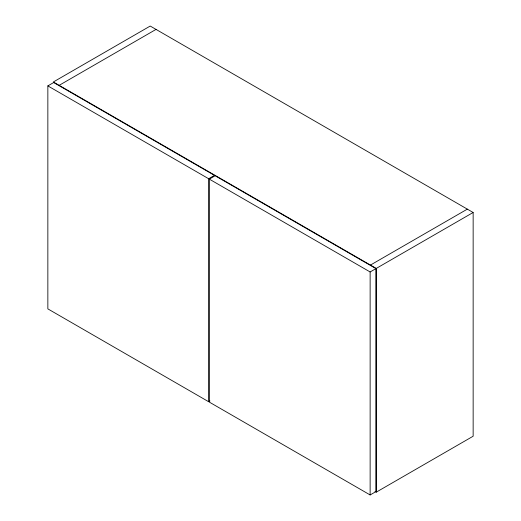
<?xml version="1.0" encoding="UTF-8"?>
<svg xmlns="http://www.w3.org/2000/svg" width="521" height="521" viewBox="0 0 521 521"><rect width="100%" height="100%" fill="white"/><g stroke="black" fill="none" stroke-linecap="round" stroke-linejoin="round"><path stroke-width="0.78" d="M47.854 85.9L53.663 82.539L214.483 175.388L208.667 178.742L47.854 85.9L47.854 308.881L208.667 401.73L209.963 400.981M59.153 85.34L156.033 29.404M209.318 179.12L215.127 175.759L375.947 268.608L375.947 491.596L370.131 494.95L209.318 402.101L209.318 179.12L370.131 271.962L375.947 268.608M370.457 265.065L467.337 209.136M473.146 212.49L150.217 26.05L53.344 81.979L376.266 268.419L473.146 212.49L473.146 436.22L376.266 492.156L374.977 491.407M376.266 268.419L376.266 492.156M370.131 271.962L370.131 494.95M208.667 178.742L208.667 401.73"/></g></svg>
